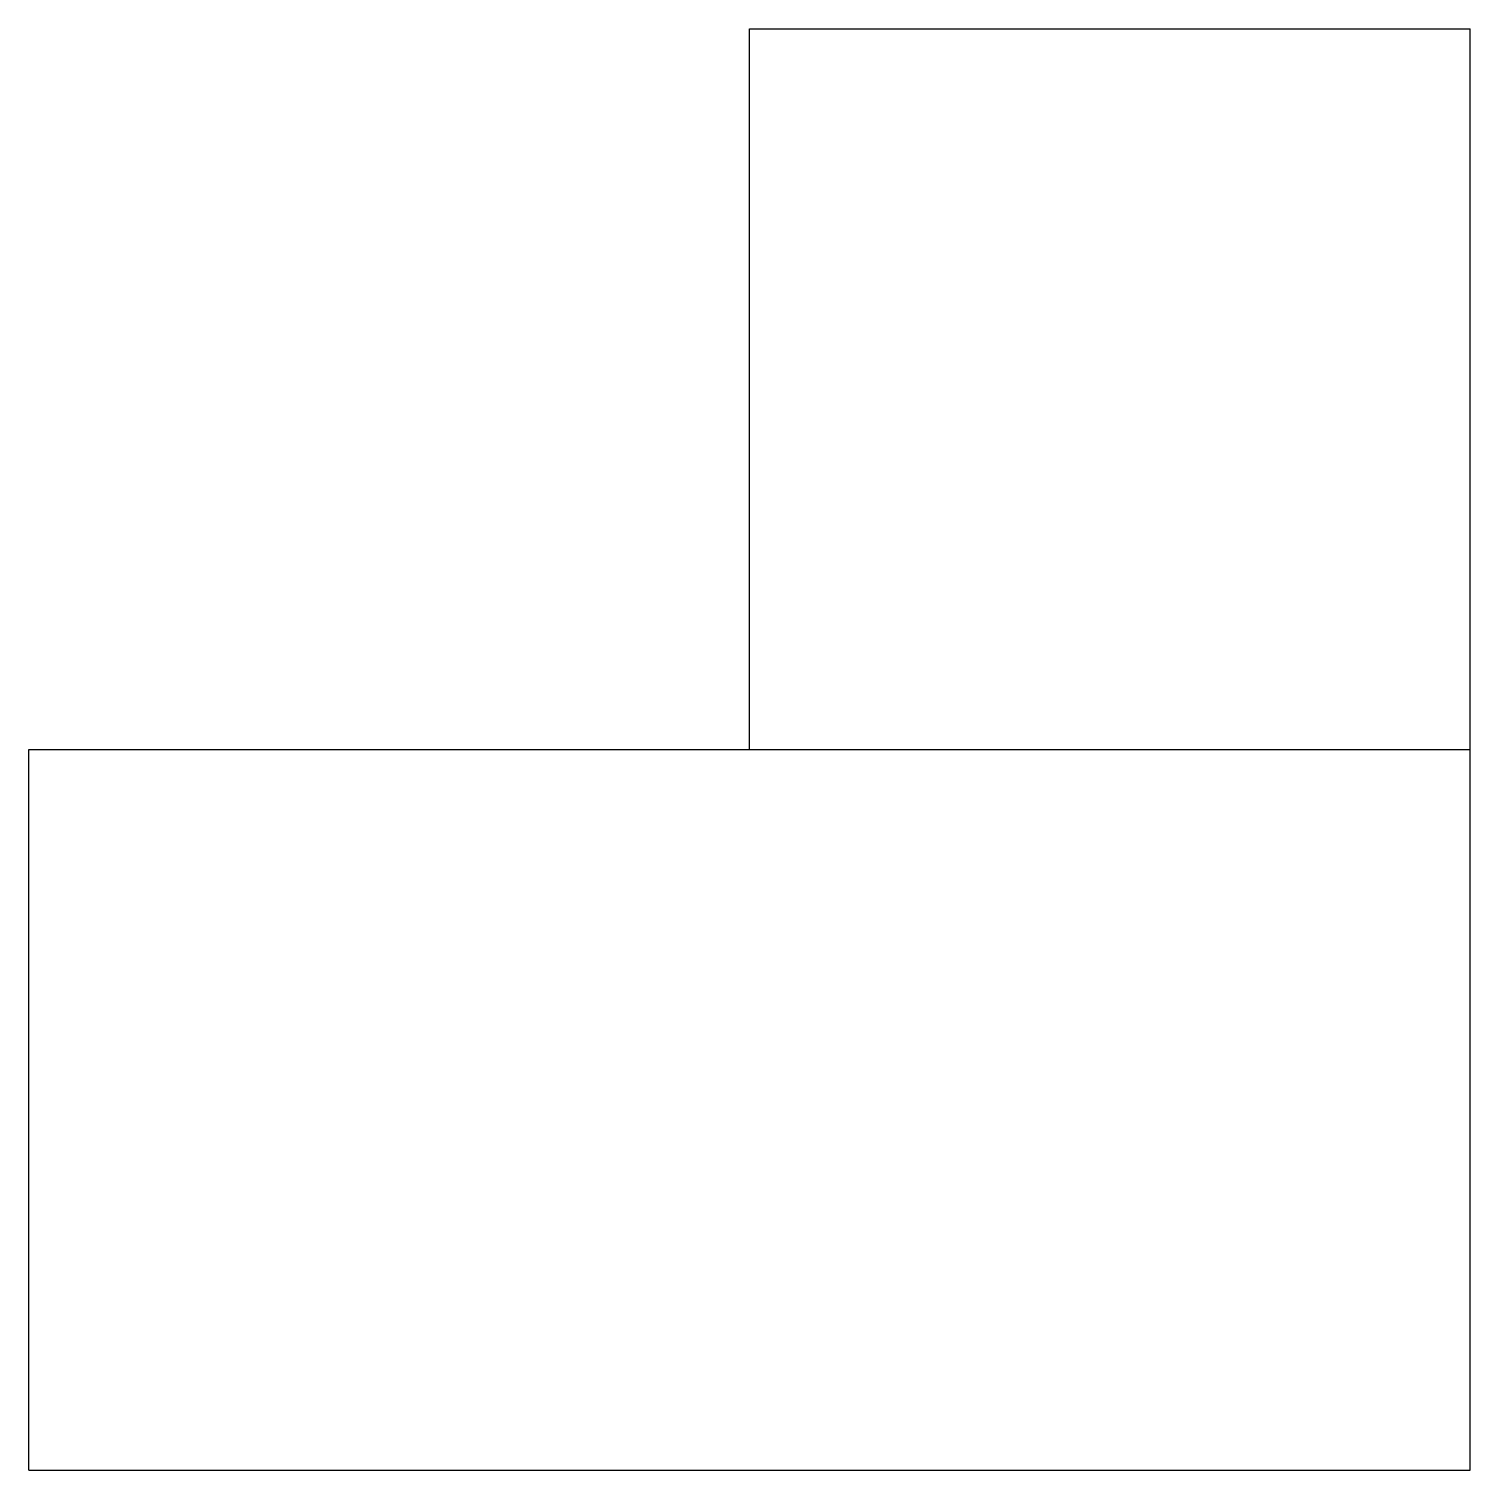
# Model space of a CAD drawing. Header units: metres. Extents: x 183.5 to 203.5, y 95 to 115.
import ezdxf

# ---------------------------------------------------------------- set-up
doc = ezdxf.new("R2010")
doc.units = ezdxf.units.M

msp = doc.modelspace()

# ---------------------------------------------------------------- linework, layer by layer
for p, q in [((193.5, 105), (193.5, 115)), ((193.5, 115), (203.5, 115)), ((203.5, 105), (203.5, 115)), ((183.5, 95), (183.5, 105)), ((183.5, 105), (203.5, 105)), ((193.5, 105), (203.5, 105)), ((203.5, 95), (203.5, 105)), ((183.5, 95), (203.5, 95))]:
    msp.add_line(p, q)

doc.saveas('drawing.dxf')
